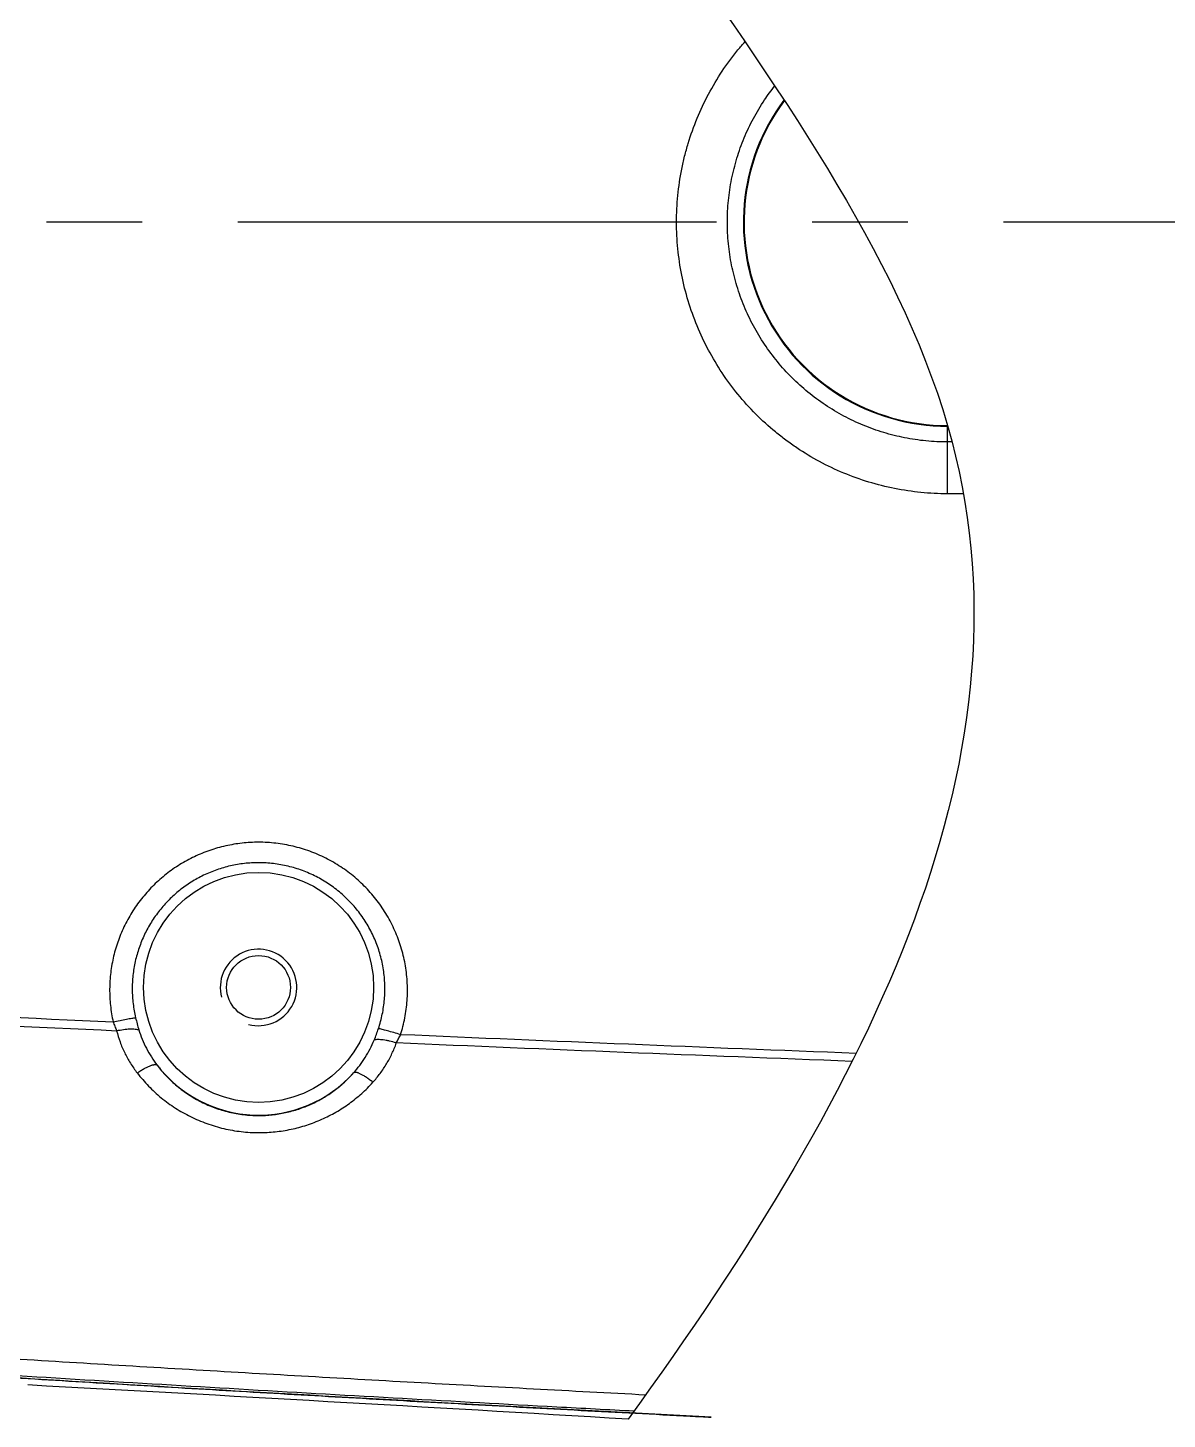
# Model space of a CAD drawing. Header units: millimetres. Extents: x 5828 to 6704, y 123 to 421.
# Drawn here: x 6371 to 6375.46, y 361.29 to 366.74 of the extents above; entities that cross this region are included whole.
import ezdxf

# ---------------------------------------------------------------- set-up
doc = ezdxf.new("R2010")
doc.units = ezdxf.units.MM
doc.linetypes.add('CENTER', pattern=[0.6, 0.375, -0.075, 0.075, -0.075])
doc.layers.add('中心线', color=7, linetype='Continuous')
doc.layers.add('外形图', color=7, linetype='Continuous')

msp = doc.modelspace()

# ---------------------------------------------------------------- linework, layer by layer
at = {"layer": '中心线', "linetype": 'CENTER', "ltscale": 5}
msp.add_line((6376.6977, 365.9795), (6359.4099, 365.9795), dxfattribs=at)
at = {"layer": '外形图', "linetype": 'ByBlock'}
for p, q in [((6374.6033, 364.9146), (6374.6033, 365.1796)), ((6374.6033, 365.1796), (6374.6041, 365.1796)), ((6374.6211, 365.1177), (6374.6033, 365.1177)), ((6374.6657, 364.9146), (6374.6033, 364.9146))]:
    msp.add_line(p, q, dxfattribs=at)
for radius in [0.4509, 0.125]:
    msp.add_circle((6371.9033, 362.9796), radius, dxfattribs=at)
for centre, radius, start, end in [((6374.6033, 365.9795), 0.8, 143.2512, 270), ((6374.6033, 365.9795), 0.7974, 143.319, 270), ((6371.9033, 362.9796), 0.15, 255, 195), ((6389.1179, 747.9068), 385.4727, 267.069018, 267.355594), ((6389.0188, 751.5819), 389.1733, 267.112602, 267.397409), ((6371.9033, 362.9796), 0.5009, 217.4811, 318.0441), ((6346.6903, -85.837), 447.9183, 86.587625, 86.888987)]:
    msp.add_arc(centre, radius, start, end, dxfattribs=at)
for points, knots in [([(6373.6771, 361.295), (6373.1533, 361.3221), (6372.1058, 361.3796), (6370.7968, 361.4565), (6369.7503, 361.5299), (6368.9645, 361.5686), (6368.1857, 361.7052), (6367.2052, 362.0858), (6366.1269, 362.8751), (6365.25, 364.2147), (6364.8947, 365.7768), (6365.1085, 367.3645), (6365.8629, 368.7788), (6367.0631, 369.8364), (6368.3132, 370.3233), (6369.3596, 370.4099), (6370.1447, 370.4556), (6370.9299, 370.5095), (6371.7885, 370.5606), (6372.3855, 370.5946), (6372.7207, 370.613)], [0.2814625, 0.2814625, 0.2814625, 0.2814625, 0.3127361, 0.3440098, 0.3596457, 0.375288, 0.3909088, 0.4065401, 0.4376789, 0.4688356, 0.5000093, 0.531187, 0.5623615, 0.5935322, 0.6247079, 0.6403423, 0.655997, 0.6716257, 0.6872624, 0.7072791, 0.7072791, 0.7072791, 0.7072791]), ([(6372.7207, 370.6131), (6372.5896, 370.6059), (6372.3158, 370.5906), (6371.8993, 370.5667), (6371.4713, 370.5413), (6371.1146, 370.5196), (6370.8293, 370.5019), (6370.6154, 370.4884), (6370.4014, 370.4747), (6370.1875, 370.4609), (6369.9736, 370.4468), (6369.7953, 370.4349), (6369.6527, 370.4254), (6369.5458, 370.4181), (6369.4567, 370.412), (6369.3854, 370.4071), (6369.3319, 370.4034), (6369.2784, 370.3998), (6369.2249, 370.3962), (6369.1715, 370.3926), (6369.1002, 370.3875), (6369.0111, 370.3804), (6368.9222, 370.3717), (6368.8513, 370.3633), (6368.7804, 370.354), (6368.6921, 370.3406), (6368.5865, 370.322), (6368.4464, 370.2939), (6368.2725, 370.2524), (6368.0666, 370.1925), (6367.8638, 370.1227), (6367.6647, 370.0432), (6367.4696, 369.9541), (6367.2791, 369.8556), (6367.0936, 369.748), (6366.9135, 369.6315), (6366.7393, 369.5064), (6366.5714, 369.3731), (6366.4101, 369.2317), (6366.2558, 369.0827), (6366.109, 368.9264), (6365.97, 368.7631), (6365.839, 368.5933), (6365.7164, 368.4173), (6365.6025, 368.2356), (6365.4975, 368.0486), (6365.4017, 367.8567), (6365.3154, 367.6604), (6365.2388, 367.4601), (6365.172, 367.2563), (6365.1151, 367.0495), (6365.0527, 366.7705), (6365.0105, 366.4873), (6364.989, 366.2023), (6364.9814, 365.9165), (6364.9983, 365.5591), (6365.0497, 365.205), (6365.1111, 364.9257), (6365.1672, 364.7187), (6365.2332, 364.5147), (6365.3091, 364.3141), (6365.3947, 364.1175), (6365.4898, 363.9252), (6365.594, 363.7378), (6365.7073, 363.5557), (6365.8292, 363.3793), (6365.9595, 363.209), (6366.098, 363.0452), (6366.2442, 362.8883), (6366.3979, 362.7387), (6366.5586, 362.5967), (6366.726, 362.4627), (6366.8998, 362.337), (6367.0794, 362.2199), (6367.2645, 362.1116), (6367.4547, 362.0123), (6367.6494, 361.9225), (6367.8482, 361.8422), (6368.0508, 361.7716), (6368.2565, 361.711), (6368.4649, 361.6604), (6368.6755, 361.62), (6368.8524, 361.5946), (6368.9946, 361.5801), (6369.0836, 361.5729), (6369.1549, 361.5677), (6369.2083, 361.564), (6369.2618, 361.5605), (6369.3331, 361.5557), (6369.4222, 361.5495), (6369.5292, 361.5421), (6369.6361, 361.5348), (6369.7787, 361.5253), (6369.957, 361.5134), (6370.1709, 361.4993), (6370.3848, 361.4854), (6370.5988, 361.4718), (6370.8127, 361.4582), (6371.098, 361.4405), (6371.4547, 361.4188), (6371.8827, 361.3934), (6372.3107, 361.3688), (6372.7388, 361.3449), (6373.167, 361.3216), (6373.4797, 361.3052), (6373.6498, 361.2964), (6373.6771, 361.295)], [0.3131395, 0.3131395, 0.3131395, 0.3131395, 0.3203178, 0.3281304, 0.335943, 0.3437556, 0.347662, 0.3515683, 0.3554746, 0.3593809, 0.3632872, 0.3671935, 0.3691467, 0.3710998, 0.373053, 0.3740296, 0.3750062, 0.3759827, 0.3769593, 0.3779359, 0.3789125, 0.3808656, 0.3828188, 0.3837953, 0.3847719, 0.3867251, 0.3886782, 0.3906314, 0.3945374, 0.3984434, 0.4023495, 0.4062556, 0.4101617, 0.4140679, 0.4179741, 0.4218803, 0.4257865, 0.4296926, 0.4335988, 0.437505, 0.4414112, 0.4453173, 0.4492235, 0.4531297, 0.4570359, 0.4609421, 0.4648482, 0.4687544, 0.4726606, 0.4765668, 0.4804729, 0.4843791, 0.4921892, 0.4960954, 0.5000015, 0.5078116, 0.5156216, 0.5195278, 0.523434, 0.5273402, 0.5312463, 0.5351525, 0.5390587, 0.5429649, 0.546871, 0.5507772, 0.5546834, 0.5585896, 0.5624958, 0.5664019, 0.5703081, 0.5742143, 0.5781205, 0.5820266, 0.5859328, 0.589839, 0.5937451, 0.5976512, 0.6015573, 0.6054633, 0.6093693, 0.6132753, 0.6171812, 0.6191344, 0.6210875, 0.6220641, 0.6230407, 0.6240173, 0.6249939, 0.626947, 0.6289002, 0.6308533, 0.6328065, 0.6367128, 0.6406191, 0.6445254, 0.6484317, 0.6523381, 0.6562444, 0.664057, 0.6718696, 0.6796823, 0.6874949, 0.6953075, 0.7031201, 0.7046145, 0.7046145, 0.7046145, 0.7046145]), ([(6372.7313, 370.6354), (6372.4961, 370.1463), (6372.083, 368.3483), (6375.6795, 365.282), (6374.3042, 362.5991), (6373.3513, 361.2871)], [12.561996, 12.561996, 12.561996, 12.561996, 19.33998, 37.431731, 54.558431, 54.558431, 54.558431, 54.558431]), ([(6373.5413, 365.9795), (6373.5413, 366.0143), (6373.5447, 366.084), (6373.5575, 366.1701), (6373.5726, 366.2381), (6373.5911, 366.3052), (6373.6204, 366.3873), (6373.6649, 366.4818), (6373.7185, 366.5716), (6373.7683, 366.639), (6373.8, 366.6762), (6373.8093, 366.6868)], [0, 0, 0, 0, 0.0624992, 0.1249984, 0.156257, 0.1875156, 0.2500137, 0.3125112, 0.3750081, 0.4375048, 0.4628184, 0.4628184, 0.4628184, 0.4628184]), ([(6373.7405, 365.9795), (6373.7405, 366.0078), (6373.7433, 366.0642), (6373.7558, 366.1481), (6373.7764, 366.2303), (6373.805, 366.3101), (6373.8413, 366.3867), (6373.882, 366.4545), (6373.9119, 366.4956), (6373.9259, 366.5134)], [0, 0, 0, 0, 0.0625021, 0.1250037, 0.1875047, 0.2500051, 0.3125047, 0.3750035, 0.42506, 0.42506, 0.42506, 0.42506]), ([(6374.6033, 364.9146), (6374.5685, 364.9147), (6374.4989, 364.9181), (6374.3955, 364.9335), (6374.2941, 364.959), (6374.1958, 364.9943), (6374.1013, 365.0392), (6374.0267, 365.0841), (6373.9699, 365.1243), (6373.9151, 365.1672), (6373.8506, 365.2259), (6373.7806, 365.3035), (6373.7185, 365.3875), (6373.6649, 365.4773), (6373.6204, 365.5718), (6373.5853, 365.6703), (6373.56, 365.7717), (6373.5447, 365.8751), (6373.5413, 365.9448), (6373.5413, 365.9795)], [0, 0, 0, 0, 0.0625, 0.125, 0.187499, 0.249998, 0.312497, 0.374994, 0.406253, 0.437511, 0.500009, 0.562506, 0.625004, 0.687502, 0.75, 0.8125, 0.874999, 0.9375, 1, 1, 1, 1]), ([(6374.6033, 365.1177), (6374.5751, 365.1177), (6374.5327, 365.1197), (6374.4767, 365.1266), (6374.4211, 365.1363), (6374.3526, 365.1534), (6374.2727, 365.1819), (6374.1961, 365.2181), (6374.1234, 365.2617), (6374.0553, 365.3121), (6373.9924, 365.369), (6373.9354, 365.4317), (6373.8849, 365.4998), (6373.8413, 365.5724), (6373.805, 365.649), (6373.7764, 365.7288), (6373.7558, 365.811), (6373.7433, 365.8949), (6373.7405, 365.9513), (6373.7405, 365.9795)], [0, 0, 0, 0, 0.062501, 0.093761, 0.12502, 0.18752, 0.25002, 0.312518, 0.375016, 0.437513, 0.50001, 0.562506, 0.625004, 0.687501, 0.75, 0.812499, 0.874999, 0.937499, 1, 1, 1, 1]), ([(6371.9033, 363.5486), (6371.8817, 363.5486), (6371.8383, 363.5462), (6371.7742, 363.5355), (6371.7116, 363.5177), (6371.6514, 363.4931), (6371.5942, 363.462), (6371.5409, 363.4247), (6371.4921, 363.3817), (6371.4483, 363.3336), (6371.4102, 363.2809), (6371.3782, 363.2243), (6371.3528, 363.1645), (6371.3342, 363.1022), (6371.3228, 363.0382), (6371.3186, 362.9734), (6371.3217, 362.9085), (6371.3286, 362.8657), (6371.3333, 362.8446)], [0, 0, 0, 0, 0.062544, 0.125087, 0.187627, 0.250162, 0.312693, 0.375216, 0.437732, 0.500239, 0.562737, 0.625225, 0.687704, 0.750175, 0.812638, 0.875095, 0.937548, 1, 1, 1, 1]), ([(6372.4598, 362.7942), (6372.4667, 362.8158), (6372.4779, 362.86), (6372.4867, 362.9276), (6372.4875, 362.9959), (6372.4815, 363.0525), (6372.4727, 363.097), (6372.4641, 363.13), (6372.4536, 363.1625), (6372.4371, 363.2048), (6372.4168, 363.2456), (6372.3931, 363.2844), (6372.3671, 363.3217), (6372.3306, 363.3654), (6372.281, 363.4124), (6372.2354, 363.4465), (6372.1967, 363.4703), (6372.1566, 363.492), (6372.1043, 363.5145), (6372.0389, 363.5341), (6371.9715, 363.546), (6371.926, 363.5486), (6371.9033, 363.5486)], [0, 0, 0, 0, 0.062447, 0.124894, 0.187344, 0.249799, 0.281042, 0.312287, 0.343535, 0.374785, 0.437264, 0.468521, 0.499781, 0.56228, 0.624789, 0.687306, 0.71858, 0.749857, 0.812387, 0.874922, 0.93746, 1, 1, 1, 1]), ([(6371.9033, 363.4684), (6371.8847, 363.4684), (6371.8476, 363.4663), (6371.7926, 363.4569), (6371.739, 363.4415), (6371.6874, 363.4201), (6371.6386, 363.393), (6371.5932, 363.3607), (6371.5516, 363.3234), (6371.5145, 363.2817), (6371.4824, 363.2361), (6371.4555, 363.1872), (6371.4343, 363.1356), (6371.4191, 363.0819), (6371.41, 363.0269), (6371.4072, 362.9712), (6371.4107, 362.9155), (6371.4172, 362.8789), (6371.4215, 362.8608)], [0, 0, 0, 0, 0.062507, 0.125013, 0.18752, 0.250025, 0.31253, 0.375033, 0.437536, 0.500037, 0.562537, 0.625035, 0.687532, 0.750028, 0.812522, 0.875015, 0.937508, 1, 1, 1, 1]), ([(6372.3731, 362.8183), (6372.3793, 362.8368), (6372.3894, 362.8745), (6372.3978, 362.9325), (6372.3992, 362.991), (6372.3947, 363.0396), (6372.3876, 363.078), (6372.3783, 363.1158), (6372.3624, 363.162), (6372.337, 363.2148), (6372.3055, 363.2642), (6372.2685, 363.3095), (6372.2263, 363.3502), (6372.1796, 363.3856), (6372.1291, 363.4152), (6372.0755, 363.4387), (6372.0194, 363.4558), (6371.9618, 363.4661), (6371.9228, 363.4684), (6371.9033, 363.4684)], [0, 0, 0, 0, 0.062491, 0.124982, 0.187473, 0.249965, 0.281226, 0.312486, 0.374981, 0.437477, 0.499975, 0.562474, 0.624975, 0.687477, 0.74998, 0.812485, 0.874989, 0.937494, 1, 1, 1, 1]), ([(6371.3333, 362.8446), (6371.3423, 362.8466), (6371.3597, 362.8503), (6371.3807, 362.8544), (6371.3961, 362.8571), (6371.4058, 362.8587), (6371.4141, 362.8599), (6371.4192, 362.8606), (6371.4215, 362.8608)], [0, 0, 0, 0, 0.309292, 0.593257, 0.718657, 0.829636, 0.924024, 1, 1, 1, 1]), ([(6371.4215, 362.8608), (6371.4233, 362.8528), (6371.4274, 362.8368), (6371.4319, 362.821), (6371.4343, 362.8132)], [0, 0, 0, 0, 0.500746, 1, 1, 1, 1]), ([(6371.3333, 362.8446), (6371.3356, 362.8388), (6371.3401, 362.8272), (6371.3448, 362.8157), (6371.3472, 362.81)], [0, 0, 0, 0, 0.504111, 1, 1, 1, 1]), ([(6371.3472, 362.81), (6371.3561, 362.8119), (6371.3693, 362.8143), (6371.3865, 362.8163), (6371.3984, 362.817), (6371.4093, 362.8171), (6371.419, 362.8166), (6371.4272, 362.8154), (6371.4322, 362.814), (6371.4343, 362.8132)], [0, 0, 0, 0, 0.310046, 0.455796, 0.591886, 0.716024, 0.826274, 0.92118, 1, 1, 1, 1]), ([(6371.3472, 362.81), (6371.3508, 362.795), (6371.3598, 362.7654), (6371.3779, 362.7227), (6371.4005, 362.6821), (6371.4182, 362.6566), (6371.4277, 362.6443)], [0, 0, 0, 0, 0.249196, 0.49879, 0.748999, 1, 1, 1, 1]), ([(6371.4343, 362.8132), (6371.442, 362.7883), (6371.4619, 362.7397), (6371.49, 362.6955), (6371.5058, 362.6748)], [0, 0, 0, 0, 0.499793, 1, 1, 1, 1]), ([(6372.3564, 362.7731), (6372.3595, 362.7805), (6372.3653, 362.7955), (6372.3706, 362.8107), (6372.3731, 362.8183)], [0, 0, 0, 0, 0.499288, 1, 1, 1, 1]), ([(6372.4598, 362.7942), (6372.4509, 362.797), (6372.4337, 362.8023), (6372.4129, 362.8084), (6372.3978, 362.8125), (6372.3883, 362.8149), (6372.3802, 362.8169), (6372.3753, 362.8179), (6372.3731, 362.8183)], [0, 0, 0, 0, 0.31201, 0.597317, 0.722635, 0.832937, 0.926006, 1, 1, 1, 1]), ([(6372.2758, 362.6447), (6372.2927, 362.6636), (6372.3235, 362.7043), (6372.3468, 362.7496), (6372.3564, 362.7731)], [0, 0, 0, 0, 0.500188, 1, 1, 1, 1]), ([(6372.3513, 362.6077), (6372.3614, 362.6189), (6372.3805, 362.6423), (6372.4057, 362.6799), (6372.4269, 362.7197), (6372.4382, 362.7476), (6372.4431, 362.7618)], [0, 0, 0, 0, 0.250906, 0.5011, 0.750735, 1, 1, 1, 1]), ([(6372.4431, 362.7618), (6372.4343, 362.7646), (6372.4213, 362.7682), (6372.4041, 362.7718), (6372.3923, 362.7737), (6372.3814, 362.7748), (6372.3718, 362.7751), (6372.3636, 362.7747), (6372.3586, 362.7738), (6372.3564, 362.7731)], [0, 0, 0, 0, 0.312597, 0.459154, 0.595621, 0.719639, 0.829223, 0.922908, 1, 1, 1, 1]), ([(6372.4431, 362.7618), (6372.4459, 362.7671), (6372.4516, 362.7779), (6372.457, 362.7887), (6372.4598, 362.7942)], [0, 0, 0, 0, 0.496109, 1, 1, 1, 1]), ([(6371.4277, 362.6443), (6371.4322, 362.6474), (6371.441, 362.6532), (6371.4541, 362.661), (6371.4664, 362.6675), (6371.4761, 362.6718), (6371.4832, 362.6744), (6371.4878, 362.6758), (6371.4921, 362.6768), (6371.4958, 362.6773), (6371.4991, 362.6774), (6371.5019, 362.6771), (6371.5042, 362.6762), (6371.5054, 362.6753), (6371.5058, 362.6748)], [0, 0, 0, 0, 0.18799, 0.36491, 0.526107, 0.667524, 0.729789, 0.786002, 0.83597, 0.879636, 0.917145, 0.948947, 0.976, 1, 1, 1, 1]), ([(6371.4277, 362.6443), (6371.4415, 362.6264), (6371.4712, 362.5922), (6371.5213, 362.546), (6371.5767, 362.5057), (6371.6365, 362.4718), (6371.6895, 362.4493), (6371.7334, 362.435), (6371.7781, 362.4231), (6371.8352, 362.4132), (6371.8816, 362.4105), (6371.9047, 362.4105)], [0, 0, 0, 0, 0.123054, 0.246688, 0.370955, 0.495856, 0.621337, 0.68429, 0.747342, 0.873609, 1, 1, 1, 1]), ([(6371.5058, 362.6748), (6371.5172, 362.6599), (6371.5416, 362.6312), (6371.583, 362.5924), (6371.6288, 362.5584), (6371.6786, 362.5296), (6371.7317, 362.5066), (6371.7874, 362.4899), (6371.8449, 362.4797), (6371.8838, 362.4774), (6371.9033, 362.4774)], [0, 0, 0, 0, 0.122235, 0.245272, 0.369201, 0.494039, 0.619722, 0.746104, 0.872957, 1, 1, 1, 1]), ([(6371.9033, 362.4774), (6371.9211, 362.4774), (6371.9567, 362.4794), (6372.0094, 362.4879), (6372.0607, 362.502), (6372.1099, 362.5213), (6372.1565, 362.5455), (6372.2, 362.5743), (6372.2401, 362.6073), (6372.2644, 362.6319), (6372.2758, 362.6447)], [0, 0, 0, 0, 0.12711, 0.253877, 0.380098, 0.505624, 0.630372, 0.754319, 0.877501, 1, 1, 1, 1]), ([(6372.3513, 362.6077), (6372.347, 362.6112), (6372.3387, 362.6177), (6372.3262, 362.6266), (6372.3144, 362.634), (6372.3051, 362.6392), (6372.2983, 362.6423), (6372.2937, 362.6441), (6372.2896, 362.6455), (6372.2859, 362.6464), (6372.2826, 362.6467), (6372.2798, 362.6466), (6372.2775, 362.646), (6372.2763, 362.6452), (6372.2758, 362.6447)], [0, 0, 0, 0, 0.188248, 0.365446, 0.5269, 0.668506, 0.730826, 0.787057, 0.837002, 0.880594, 0.917968, 0.949566, 0.976339, 1, 1, 1, 1]), ([(6371.9047, 362.4105), (6371.9259, 362.4104), (6371.9683, 362.4126), (6372.031, 362.4225), (6372.0922, 362.4389), (6372.1511, 362.4615), (6372.2071, 362.49), (6372.2596, 362.524), (6372.3081, 362.5631), (6372.3374, 362.5924), (6372.3513, 362.6077)], [0, 0, 0, 0, 0.126449, 0.252669, 0.378519, 0.503897, 0.628738, 0.753018, 0.876754, 1, 1, 1, 1]), ([(6369.4544, 361.6207), (6369.5278, 361.6157), (6369.6747, 361.6058), (6369.8951, 361.5912), (6370.1155, 361.5767), (6370.4093, 361.5577), (6370.7766, 361.5344), (6371.2175, 361.5073), (6371.6584, 361.4809), (6372.0993, 361.4553), (6372.5403, 361.4304), (6372.9807, 361.4063), (6373.274, 361.3907), (6373.4204, 361.383)], [0, 0, 0, 0, 0.03125, 0.0625, 0.09375, 0.125, 0.1875001, 0.2500001, 0.3125001, 0.3750001, 0.4375002, 0.5000002, 0.5622153, 0.5622153, 0.5622153, 0.5622153]), ([(6369.4494, 361.5567), (6369.6505, 361.5428), (6370.0529, 361.5156), (6370.6565, 361.4768), (6371.2603, 361.4395), (6371.8641, 361.4034), (6372.468, 361.3688), (6372.9716, 361.3411), (6373.2739, 361.325), (6373.3749, 361.3197)], [0, 0, 0, 0, 0.0312513, 0.0625026, 0.0937539, 0.1250052, 0.1562565, 0.1875077, 0.2031789, 0.2031789, 0.2031789, 0.2031789])]:
    msp.add_open_spline(points, degree=3, knots=knots, dxfattribs=at)
for points in [[(6374.2295, 362.6898), (6373.634, 362.7124), (6373.0385, 362.7364), (6372.4431, 362.7618)], [(6374.245, 362.721), (6373.6499, 362.7441), (6373.0548, 362.7684), (6372.4598, 362.7942)]]:
    msp.add_open_spline(points, degree=3, dxfattribs=at)

doc.saveas('drawing.dxf')
